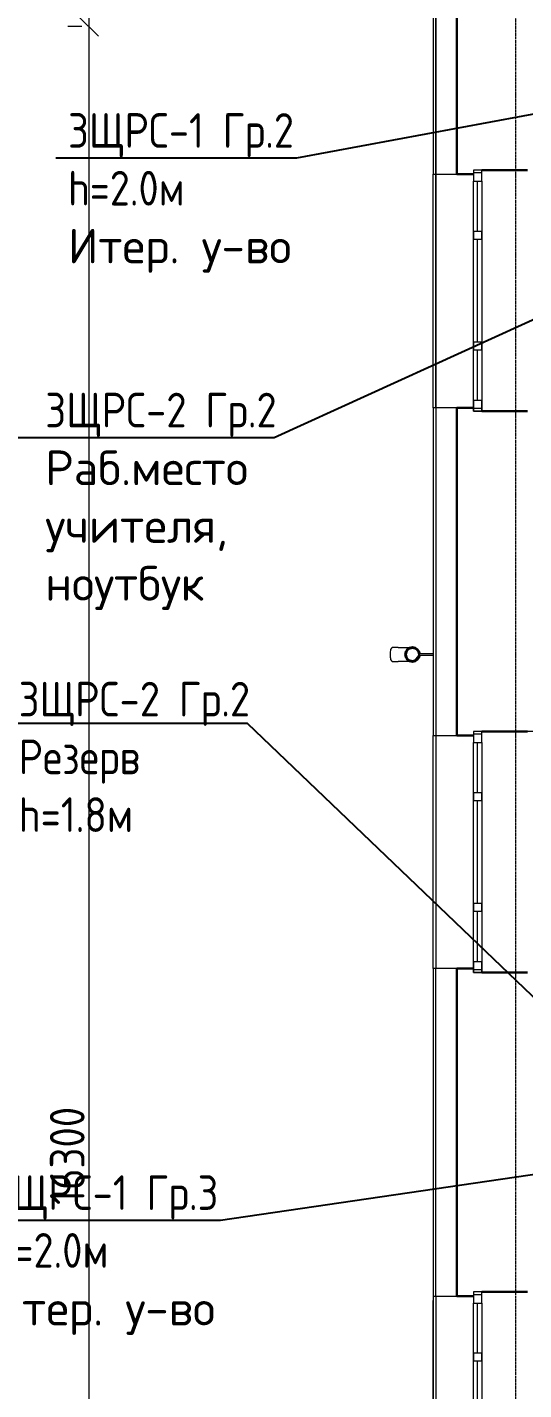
# Model space of a CAD drawing. Header units: millimetres. Extents: x -32 to 417638015, y -35 to 175284279.
# Drawn here: x 417121871 to 417125455, y 175258407 to 175268239 of the extents above; entities that cross this region are included whole.
import ezdxf
from ezdxf import colors
from ezdxf.entities.mleader import LeaderData, LeaderLine
from ezdxf.math import Vec2, Vec3

# ---------------------------------------------------------------- set-up
doc = ezdxf.new("R2010")
doc.units = ezdxf.units.MM
doc.linetypes.add('ADSK_Линия сетки', pattern=[25, 20, -2.5, 0, -2.5])
for name, color, linetype, lineweight in [('_ Окна', 7, 'Continuous', 9), ('Обобщенные модели', 7, 'Continuous', 18), ('Окна', 7, 'Continuous', 9), ('Оси', 253, 'Continuous', 9), ('Перекрытие', 7, 'Continuous', 18), ('Размеры', 7, 'Continuous', 9), ('Стены наружные', 7, 'Continuous', 18), ('Стены несущие', 7, 'Continuous', 30), ('Стены отделка', 7, 'Continuous', 30), ('ШТРИХОВКА', 252, 'Continuous', 15)]:
    doc.layers.add(name, color=color, linetype=linetype, lineweight=lineweight)
doc.layers.add('_ЭМ_Надписи', color=7, linetype='Continuous')
doc.styles.add('GOST Common_1', font='GOST_Common.ttf', dxfattribs={"width": 0.9, "height": 250})
doc.styles.add('ЭОМ', font='isocpeur.ttf', dxfattribs={"width": 0.85, "height": 250})
doc.dimstyles.new('ADSK_Основной_2_5_мм', dxfattribs={"dimscale": 304.8, "dimtxt": 251.4287490705518, "dimasz": 0.4639107611548557, "dimexe": 0.4921259842519685, "dimexo": 0.4921259842519685, "dimgap": 0.09842519685039369, "dimtad": 1, "dimrnd": 0.01, "dimdsep": 46, "dimtxsty": 'GOST Common_1', "dimblk1": 'OBLIQUE', "dimblk2": 'OBLIQUE', "dimsah": 1, "dimcen": 0.09, "dimdle": 0.4921259842519685, "dimazin": 2, "dimtfac": 1, "dimtdec": 4, "dimtix": 1, "dimtmove": 0, "dimatfit": 3, "dimfxl": 1, "dimtvp": 1, "dimtolj": 1, "dimtzin": 0, "dimlwd": 20, "dimlwe": 20, "dimarcsym": 2})

# ---------------------------------------------------------------- blocks, each defined once
blk = doc.blocks.new('_Oblique')
at = {"color": 0, "linetype": 'ByBlock', "lineweight": -2}
blk.add_line((-0.5, -0.5), (0.5, 0.5), dxfattribs=at)
blk = doc.blocks.new('*D204')
at = {"layer": 'Defpoints', "color": 0, "transparency": 16777216}
for p in [(-8976.636025933029, 43203.90181029202), (-9076.620924792747, 36703.90181029201), (-8976.636025933029, 36703.90181029201)]:
    blk.add_point(p, dxfattribs=at)
at = {"layer": 'Размеры', "color": 0, "lineweight": 20, "transparency": 16777216}
for p, q in [((-9076.620924792749, 43353.90181029202), (-9076.620924792747, 36553.90181029201)), ((-9126.636025933029, 43203.90181029202), (-9226.620924792749, 43203.90181029202)), ((-9126.636025933029, 36703.90181029201), (-9226.620924792747, 36703.90181029201))]:
    blk.add_line(p, q, dxfattribs=at)
at = {"layer": 'Размеры', "color": 0, "lineweight": 20, "transparency": 16777216, "xscale": 141.4, "yscale": 141.4, "zscale": 141.4}
for p, rotation in [((-9076.620924792749, 43203.90181029202), 90), ((-9076.620924792747, 36703.90181029201), 270)]:
    blk.add_blockref('_Oblique', p, dxfattribs=dict(at, rotation=rotation))
at = {"layer": 'Размеры', "color": 0, "lineweight": 20, "transparency": 16777216, "insert": (-9231.620924792736, 39953.90181029201), "char_height": 250, "width": 756.8431497445762, "attachment_point": 5, "rotation": 90, "style": 'GOST Common_1'}
blk.add_mtext('\\A1;6500', dxfattribs=at)
blk = doc.blocks.new('*D205')
at = {"layer": 'Defpoints', "color": 0, "transparency": 16777216}
for p in [(-8976.636025933029, 36703.90181029201), (-9076.620924792805, 20403.90181029199), (-8976.636025933087, 20403.90181029199)]:
    blk.add_point(p, dxfattribs=at)
at = {"layer": 'Размеры', "color": 0, "lineweight": 20, "transparency": 16777216}
for p, q in [((-9076.62092479281, 36853.90181029201), (-9076.620924792805, 20253.90181029199)), ((-9126.636025933029, 36703.90181029201), (-9226.62092479281, 36703.90181029201)), ((-9126.636025933087, 20403.90181029199), (-9226.620924792805, 20403.90181029199))]:
    blk.add_line(p, q, dxfattribs=at)
at = {"layer": 'Размеры', "color": 0, "lineweight": 20, "transparency": 16777216, "xscale": 141.4, "yscale": 141.4, "zscale": 141.4}
for p, rotation in [((-9076.62092479281, 36703.90181029201), 90), ((-9076.620924792805, 20403.90181029199), 270)]:
    blk.add_blockref('_Oblique', p, dxfattribs=dict(at, rotation=rotation))
at = {"layer": 'Размеры', "color": 0, "lineweight": 20, "transparency": 16777216, "insert": (-9231.620924792798, 28553.901810292), "char_height": 250, "width": 889.8020814564612, "attachment_point": 5, "rotation": 90, "style": 'GOST Common_1'}
blk.add_mtext('\\A1;16300', dxfattribs=at)
blk = doc.blocks.new('План 3 этажа')
at = {"layer": 'Обобщенные модели', "lineweight": 9}
h = blk.add_hatch(dxfattribs=at)
h.set_pattern_fill('FP_19', color=8, angle=90.00000000000007, style=0, pattern_type=2)
h.set_pattern_definition([(45.00000000000006, (507.3429980707451, 158.9014888272941), (-106.0660171779823, 106.066017177982), [])])
h.paths.add_polyline_path([(-6729.318955231468, 32123.58809321813), (-6709.270511836346, 32133.24291470382), (-6695.396558534162, 32150.64030187135), (-6690.445001929284, 32172.33448882723), (-6695.396558534163, 32194.02867578311), (-6709.270511836351, 32211.42606295064), (-6729.318955231468, 32221.08088443632), (-6751.571048627101, 32221.08088443632), (-6771.619492022221, 32211.42606295063), (-6785.493445324403, 32194.02867578311), (-6790.445001929284, 32172.33448882723), (-6785.493445324404, 32150.64030187134), (-6771.619492022221, 32133.24291470383), (-6751.5710486271, 32123.58809321813)])
at = {"layer": '_ Окна', "color": 8, "lineweight": 18}
for p, q in [((-6240.445001930289, 35667.15529241607), (-6300.445001930289, 35667.15529241607)), ((-6300.445001930289, 35667.15529241607), (-6300.445001930289, 35587.15529241607)), ((-6240.445001930289, 35587.15529241607), (-6240.445001930289, 35667.15529241607)), ((-6300.445001930289, 35587.15529241607), (-6240.445001930289, 35587.15529241607)), ((-6300.445001930288, 35227.15529241607), (-6240.445001930288, 35227.15529241607)), ((-6300.445001930288, 35167.15529241607), (-6300.445001930288, 35227.15529241607)), ((-6240.445001930288, 35227.15529241607), (-6240.445001930288, 35167.15529241607)), ((-6240.445001930288, 35167.15529241607), (-6300.445001930288, 35167.15529241607)), ((-6300.445001930285, 34427.15529241607), (-6240.445001930285, 34427.15529241607)), ((-6300.445001930285, 34367.15529241607), (-6300.445001930285, 34427.15529241607)), ((-6240.445001930285, 34427.15529241607), (-6240.445001930285, 34367.15529241607)), ((-6240.445001930285, 34367.15529241607), (-6300.445001930285, 34367.15529241607)), ((-6300.445001930283, 34007.15529241607), (-6240.445001930283, 34007.15529241607)), ((-6300.445001930283, 33927.15529241607), (-6300.445001930283, 34007.15529241607)), ((-6240.445001930283, 33927.15529241607), (-6300.445001930283, 33927.15529241607)), ((-6240.445001930283, 34007.15529241607), (-6240.445001930283, 33927.15529241607)), ((-6240.445001930289, 31617.15477020882), (-6300.445001930289, 31617.15477020882)), ((-6300.445001930289, 31617.15477020882), (-6300.445001930289, 31537.15477020882)), ((-6240.445001930289, 31537.15477020882), (-6240.445001930289, 31617.15477020882)), ((-6300.445001930289, 31537.15477020882), (-6240.445001930289, 31537.15477020882)), ((-6300.445001930288, 31177.15477020882), (-6240.445001930288, 31177.15477020882)), ((-6300.445001930288, 31117.15477020882), (-6300.445001930288, 31177.15477020882)), ((-6240.445001930288, 31177.15477020882), (-6240.445001930288, 31117.15477020882)), ((-6240.445001930288, 31117.15477020882), (-6300.445001930288, 31117.15477020882)), ((-6300.445001930285, 30377.15477020882), (-6240.445001930285, 30377.15477020882)), ((-6300.445001930285, 30317.15477020882), (-6300.445001930285, 30377.15477020882)), ((-6240.445001930285, 30317.15477020882), (-6300.445001930285, 30317.15477020882)), ((-6240.445001930285, 30377.15477020882), (-6240.445001930285, 30317.15477020882)), ((-6300.445001930283, 29957.15477020882), (-6240.445001930283, 29957.15477020882)), ((-6300.445001930283, 29877.15477020882), (-6300.445001930283, 29957.15477020882)), ((-6240.445001930283, 29957.15477020882), (-6240.445001930283, 29877.15477020882)), ((-6240.445001930283, 29877.15477020882), (-6300.445001930283, 29877.15477020882)), ((-6240.445001930231, 27572.15817047492), (-6300.445001930231, 27572.15817047492)), ((-6300.445001930231, 27572.15817047492), (-6300.445001930231, 27492.15817047492)), ((-6240.445001930231, 27492.15817047492), (-6240.445001930231, 27572.15817047492)), ((-6300.445001930231, 27492.15817047492), (-6240.445001930231, 27492.15817047492)), ((-6300.445001930229, 27132.15817047492), (-6240.445001930229, 27132.15817047492)), ((-6300.445001930229, 27072.15817047492), (-6300.445001930229, 27132.15817047492)), ((-6240.445001930229, 27072.15817047492), (-6300.445001930229, 27072.15817047492)), ((-6240.445001930229, 27132.15817047492), (-6240.445001930229, 27072.15817047492))]:
    blk.add_line(p, q, dxfattribs=at)
at = {"layer": '_ Окна', "color": 8}
for p, q in [((-6240.445001930289, 35647.15529241607), (-6300.445001930289, 35647.15529241607)), ((-6270.445001930269, 35227.15529241607), (-6270.445001930269, 35587.15529241607)), ((-6270.445001930269, 34427.15529241607), (-6270.445001930269, 35167.15529241607)), ((-6270.445001930268, 34007.15529241607), (-6270.445001930269, 34367.15529241607)), ((-6240.445001930283, 33947.15529241607), (-6300.445001930283, 33947.15529241607)), ((-6240.445001930289, 31597.15477020882), (-6300.445001930289, 31597.15477020882)), ((-6270.445001930269, 31177.15477020882), (-6270.445001930269, 31537.15477020882)), ((-6270.445001930269, 30377.15477020882), (-6270.445001930269, 31117.15477020882)), ((-6270.445001930268, 29957.15477020881), (-6270.445001930269, 30317.15477020881)), ((-6240.445001930283, 29897.15477020882), (-6300.445001930283, 29897.15477020882)), ((-6240.445001930231, 27552.15817047492), (-6300.445001930231, 27552.15817047492)), ((-6270.44500193021, 27132.15817047492), (-6270.44500193021, 27492.15817047492)), ((-6270.44500193021, 26332.15817047492), (-6270.44500193021, 27072.15817047492))]:
    blk.add_line(p, q, dxfattribs=at)
at = {"layer": 'Обобщенные модели', "color": 8}
for p, q in [((-6844.092452773065, 32222.33448882731), (-6886.596589744134, 32222.33448882731)), ((-6590.445001929294, 32177.33448882731), (-6689.586219301214, 32177.33448882731)), ((-6689.586219301214, 32167.33448882731), (-6590.445001929294, 32167.33448882731)), ((-6886.596589744134, 32122.33448882731), (-6844.092452773065, 32122.33448882731))]:
    blk.add_line(p, q, dxfattribs=at)
at = {"layer": 'Обобщенные модели', "color": 8, "flags": 128}
for points in [[(-6844.092452773065, 32222.33448882731), (-6838.424712339305, 32222.33448882731), (-6832.840193271822, 32222.33448882731), (-6827.347829609818, 32222.33448882731), (-6821.956407963514, 32222.33448882731), (-6816.674553457434, 32222.33448882731), (-6811.510715932053, 32222.33448882731), (-6806.473156425851, 32222.33448882731), (-6801.569933959418, 32222.33448882731), (-6796.808892642731, 32222.33448882731), (-6792.197649126265, 32222.33448882731), (-6787.743580415968, 32222.33448882731), (-6783.453812071622, 32222.33448882731), (-6779.33520680748, 32222.33448882731), (-6775.394353513373, 32222.33448882731), (-6771.637556713903, 32222.33448882731), (-6768.070826482542, 32222.33448882731), (-6764.699868826797, 32222.33448882731), (-6761.530076559816, 32222.33448882731), (-6758.566520673044, 32222.33448882731), (-6755.813942223706, 32222.33448882731), (-6753.461871493994, 32222.33448882731)], [(-6753.461871494002, 32122.33448882731), (-6754.732252446312, 32122.33448882731), (-6757.395763512413, 32122.33448882731), (-6760.272124977658, 32122.33448882731), (-6763.356735277293, 32122.33448882731), (-6766.644659692854, 32122.33448882731), (-6770.130638246663, 32122.33448882731), (-6773.809094116667, 32122.33448882731), (-6777.674142558171, 32122.33448882731), (-6781.719600318171, 32122.33448882731), (-6785.938995527231, 32122.33448882731), (-6790.325578053111, 32122.33448882731), (-6794.872330299519, 32122.33448882731), (-6799.571978432788, 32122.33448882731), (-6804.417004018438, 32122.33448882731), (-6809.399656049086, 32122.33448882731), (-6814.511963344389, 32122.33448882731), (-6819.745747303246, 32122.33448882731), (-6825.092634987799, 32122.33448882731), (-6830.544072518366, 32122.33448882731), (-6836.091338757806, 32122.33448882731), (-6841.725559263489, 32122.33448882731), (-6844.092452773065, 32122.33448882731)]]:
    blk.add_lwpolyline(points, dxfattribs=at)
at = {"layer": 'Обобщенные модели', "color": 8}
for start, end in [(0, 180), (180, 0)]:
    blk.add_arc((-6740.445001929253, 32172.33448882728), 52.00000000000004, start, end, dxfattribs=at)
at = {"layer": 'Обобщенные модели', "color": 8, "lineweight": 40}
for radius, start, end in [(49.99999999999999, 0, 180), (49.99999999999997, 180, 0)]:
    blk.add_arc((-6740.445001929275, 32172.33448882719), radius, start, end, dxfattribs=at)
at = {"layer": 'Обобщенные модели', "color": 8}
for major_axis, ratio, start_param, end_param in [((8.040613248383166e-15, -50), 0.3090169943749482, 3.141592653589792, 4.712388980384689), ((-6.967499847537783e-14, -50.00000000000003), 0.3090169943749481, 4.712388980384695, 6.283185307179597)]:
    blk.add_ellipse((-6886.596589744124, 32172.33448882728), major_axis=major_axis, ratio=ratio, start_param=start_param, end_param=end_param, dxfattribs=at)
at = {"layer": 'Окна', "color": 8}
for p, q in [((-6300.445001930289, 35667.15529241607), (-6300.445001930289, 35587.15529241607)), ((-6240.445001930289, 35667.15529241607), (-6300.445001930289, 35667.15529241607)), ((-6240.445001930289, 35587.15529241607), (-6240.445001930289, 35667.15529241607)), ((-6300.445001930281, 35227.15529241607), (-6300.445001930281, 35587.15529241607)), ((-6240.445001930193, 35587.15529241607), (-6240.445001930193, 35227.15529241607)), ((-6300.445001930288, 35227.15529241607), (-6300.445001930288, 35167.15529241607)), ((-6240.445001930288, 35167.15529241607), (-6240.445001930288, 35227.15529241607)), ((-6300.44500193028, 34427.15529241607), (-6300.445001930281, 35167.15529241607)), ((-6240.445001930193, 35167.15529241607), (-6240.445001930192, 34427.15529241607)), ((-6300.445001930285, 34427.15529241607), (-6300.445001930285, 34367.15529241607)), ((-6240.445001930285, 34367.15529241607), (-6240.445001930285, 34427.15529241607)), ((-6300.44500193028, 34007.15529241607), (-6300.44500193028, 34367.15529241607)), ((-6240.445001930192, 34367.15529241607), (-6240.445001930192, 34007.15529241607)), ((-6300.445001930283, 34007.15529241607), (-6300.445001930283, 33927.15529241607)), ((-6300.445001930283, 33927.15529241607), (-6240.445001930283, 33927.15529241607)), ((-6240.445001930283, 33927.15529241607), (-6240.445001930283, 34007.15529241607)), ((-6300.445001930289, 31617.15477020882), (-6300.445001930289, 31537.15477020882)), ((-6240.445001930289, 31617.15477020882), (-6300.445001930289, 31617.15477020882)), ((-6240.445001930289, 31537.15477020882), (-6240.445001930289, 31617.15477020882)), ((-6300.445001930281, 31177.15477020882), (-6300.445001930281, 31537.15477020882)), ((-6240.445001930193, 31537.15477020882), (-6240.445001930193, 31177.15477020882)), ((-6300.445001930288, 31177.15477020882), (-6300.445001930288, 31117.15477020882)), ((-6240.445001930288, 31117.15477020882), (-6240.445001930288, 31177.15477020882)), ((-6300.44500193028, 30377.15477020882), (-6300.445001930281, 31117.15477020882)), ((-6240.445001930193, 31117.15477020882), (-6240.445001930192, 30377.15477020882)), ((-6300.445001930285, 30377.15477020882), (-6300.445001930285, 30317.15477020882)), ((-6300.44500193028, 29957.15477020881), (-6300.44500193028, 30317.15477020881)), ((-6240.445001930285, 30317.15477020882), (-6240.445001930285, 30377.15477020882)), ((-6240.445001930192, 30317.15477020881), (-6240.445001930192, 29957.15477020881)), ((-6300.445001930283, 29957.15477020882), (-6300.445001930283, 29877.15477020882)), ((-6240.445001930283, 29877.15477020882), (-6240.445001930283, 29957.15477020882)), ((-6300.445001930283, 29877.15477020882), (-6240.445001930283, 29877.15477020882)), ((-6300.445001930231, 27572.15817047492), (-6300.445001930231, 27492.15817047492)), ((-6240.445001930231, 27572.15817047492), (-6300.445001930231, 27572.15817047492)), ((-6240.445001930231, 27492.15817047492), (-6240.445001930231, 27572.15817047492)), ((-6300.445001930223, 27132.15817047492), (-6300.445001930223, 27492.15817047492)), ((-6240.445001930135, 27492.15817047492), (-6240.445001930135, 27132.15817047492)), ((-6300.445001930229, 27132.15817047492), (-6300.445001930229, 27072.15817047492)), ((-6300.445001930222, 26332.15817047492), (-6300.445001930223, 27072.15817047492)), ((-6240.445001930229, 27072.15817047492), (-6240.445001930229, 27132.15817047492)), ((-6240.445001930135, 27072.15817047492), (-6240.445001930134, 26332.15817047492))]:
    blk.add_line(p, q, dxfattribs=at)
at = {"layer": 'Оси', "color": 8, "linetype": 'ADSK_Линия сетки'}
blk.add_line((-5993.091970708105, -3523.687778418595), (-5993.091970708047, 44268.96599885851), dxfattribs=at)
at = {"layer": 'Перекрытие', "color": 8}
blk.add_line((-5830.4450019293, 31616.67477020882), (-6240.445001930231, 31616.67477020882), dxfattribs=at)
at = {"layer": 'Стены наружные', "color": 8}
for p, q in [((-6591.445001929242, 33952.31074348687), (-6591.4450019293, 35606.6729618883)), ((-6591.4450019293, 35606.6729618883), (-6590.4450019293, 35606.6729618883)), ((-6590.4450019293, 33952.15529241607), (-6590.4450019293, 35637.15529241606)), ((-6570.4450019293, 35637.15529241607), (-6570.4450019293, 33952.15529241607)), ((-6570.445001929183, 33952.15529241607), (-6570.445001929183, 35637.15529241606)), ((-6590.445001929242, 33952.31074348687), (-6591.445001929242, 33952.31074348687)), ((-6590.4450019293, 29907.15477020882), (-6590.4450019293, 31587.15477020882)), ((-6570.4450019293, 31587.15477020882), (-6570.4450019293, 29907.15477020882)), ((-6591.445001929242, 29911.67477020882), (-6591.445001929242, 31551.67477020882)), ((-6590.445001929242, 31551.67477020882), (-6591.445001929242, 31551.67477020882)), ((-6591.445001929242, 29911.67477020882), (-6590.445001929242, 29911.67477020882)), ((-6590.4450019293, 27542.15817047491), (-6590.445001929242, 25877.15817047492)), ((-6570.4450019293, 27542.15817047491), (-6570.445001929183, 25877.15817047492)), ((-6591.445001929242, 25870.89621075659), (-6591.445001929242, 27510.89621075659)), ((-6591.445001929242, 27510.89621075659), (-6590.445001929242, 27510.89621075659))]:
    blk.add_line(p, q, dxfattribs=at)
at = {"layer": 'Стены несущие', "color": 8}
for p, q in [((-6420.4450019293, 43503.62571355642), (-6420.4450019293, 35637.15529241606)), ((-6420.445001929183, 35638.15529241606), (-6420.445001929183, 42993.61421203153)), ((-6420.4450019293, 35637.15529241606), (-6300.445001930289, 35637.15529241606)), ((-6240.445001930289, 35667.15529241607), (-5910.4450019293, 35667.15529241607)), ((-6420.4450019293, 31587.15477020882), (-6420.445001929183, 33952.15529241607)), ((-6300.445001930289, 33952.15529241607), (-6420.4450019293, 33952.15529241607)), ((-6420.4450019293, 33952.15529241607), (-6420.4450019293, 31588.15477020882)), ((-5910.4450019293, 33927.15529241606), (-6240.445001930289, 33927.15529241606)), ((-6420.4450019293, 31587.15477020882), (-6300.445001930289, 31587.15477020882)), ((-6240.445001930289, 31617.15477020882), (-5910.4450019293, 31617.15477020882)), ((-6300.445001930231, 29907.15477020882), (-6420.4450019293, 29907.15477020882)), ((-6420.4450019293, 29907.15477020882), (-6420.445001929242, 27542.15817047491)), ((-5910.4450019293, 29877.15477020882), (-6240.445001930289, 29877.15477020882)), ((-6420.445001929242, 27542.15817047491), (-6300.445001930231, 27542.15817047491)), ((-6240.445001930231, 27572.15817047492), (-5910.445001929242, 27572.15817047492))]:
    blk.add_line(p, q, dxfattribs=at)
at = {"layer": 'Стены отделка', "color": 8, "lineweight": 9}
for p, q in [((-6590.4450019293, 43674.77126577494), (-6590.4450019293, 35637.15529241606)), ((-6570.4450019293, 35637.15529241606), (-6570.4450019293, 43654.63649492571)), ((-6570.445001929183, 43654.63649492574), (-6570.445001929183, 35637.15529241606)), ((-6590.4450019293, 35637.15529241606), (-6570.4450019293, 35637.15529241606)), ((-6570.445001929183, 35637.15529241606), (-6420.4450019293, 35637.15529241606)), ((-6420.445001929183, 35637.15529241606), (-6420.445001929183, 35638.15529241606)), ((-6570.4450019293, 33952.15529241606), (-6590.4450019293, 33952.15529241607)), ((-6590.4450019293, 33952.15529241607), (-6590.4450019293, 31587.15477020882)), ((-6420.4450019293, 33952.15529241607), (-6570.445001929183, 33952.15529241607)), ((-6570.445001929183, 33952.15529241607), (-6570.4450019293, 31587.15477020882)), ((-6590.4450019293, 31587.15477020882), (-6420.445001929183, 31587.15477020882)), ((-6590.4450019293, 29907.15477020882), (-6590.4450019293, 27542.15817047491)), ((-6420.445001929183, 29907.15477020882), (-6590.4450019293, 29907.15477020882)), ((-6570.4450019293, 27542.15817047491), (-6570.4450019293, 29907.15477020882)), ((-6590.4450019293, 27542.15817047491), (-6420.445001929183, 27542.15817047491))]:
    blk.add_line(p, q, dxfattribs=at)
at = {"layer": 'Размеры', "color": 8, "lineweight": 20}
for base, p1, p2, override, picture, middle in [((-9076.620924792747, 36703.90181029201), (-8976.636025933025, 43203.901810292), (-8976.636025933025, 36703.90181029199), {"dimpost": '<>', "dimfxl": 6500.000000000007}, '*D204', (-9231.620924792736, 39953.90181029201)), ((-9076.620924792805, 20403.90181029199), (-8976.636025933025, 36703.90181029199), (-8976.636025933083, 20403.90181029199), {"dimpost": '<>', "dimfxl": 16300}, '*D205', (-9231.620924792798, 28553.901810292))]:
    dim = blk.add_linear_dim(base=base, p1=p1, p2=p2, angle=90, dimstyle='ADSK_Основной_2_5_мм', override=override, dxfattribs=at)
    dim.commit()
    dim.dimension.update_dxf_attribs({"geometry": picture, "text_midpoint": middle})

msp = doc.modelspace()

# ---------------------------------------------------------------- block references
at = {"layer": 'ШТРИХОВКА'}
msp.add_blockref('План 3 этажа', (417131391.5839376, 175231540.6631508), dxfattribs=at)

# ---------------------------------------------------------------- leaders
at = {"layer": '_ЭМ_Надписи', "color": 7, "ltscale": 5}
ml = msp.add_multileader_mtext('Standard', dxfattribs=at)
ml.set_content('{\\fGOST Common|b0|i0|c204|p34;\\W0.9;\\C256;3ЩРС-1\\fISOCPEUR|b0|i0|c204|p34;\\W0.85; Гр.2\\Ph=2.0м\\P\\W1;\\C0;Итер. у-во}', color=1, style='ЭОМ')
ml.set_leader_properties()
ml.build(insert=Vec2(0, 0))
ml.multileader.update_dxf_attribs({"text_left_attachment_type": 6, "text_right_attachment_type": 6, "dogleg_length": 0, "arrow_head_size": 200})
ctx = ml.context
ctx.base_point, ctx.char_height, ctx.arrow_head_size, ctx.landing_gap_size, ctx.plane_origin = Vec3(417122165.2635693, 175267294.240752), 250, 200, 0, Vec3(417117155.3684991, 175275692.1007079)
ctx.left_attachment, ctx.right_attachment = 6, 6
notes = []
notes.append((ctx, [(1, (1, 1, 0), (417123815.2635693, 175267294.240752), (-1, 0), 0, [(0, [(417128303.0272769, 175268125.544208)], 0, [])])]))
ctx.mtext.insert, ctx.mtext.width, ctx.mtext.flow_direction = Vec3(417122165.2635693, 175267619.240752), 2879.262652535923, 5
ml = msp.add_multileader_mtext('Standard', dxfattribs=at)
ml.set_content('{\\fGOST Common|b0|i0|c0|p34;\\W0.9;\\C256;3\\fGOST Common|b0|i0|c204|p34;ЩРС\\fGOST Common|b0|i0|c0|p34;-2\\fISOCPEUR|b0|i0|c204|p34;\\W0.85; Гр.2\\P\\W1;\\C0;Раб.место учителя, ноутбук}', color=1, style='ЭОМ')
ml.set_leader_properties()
ml.build(insert=Vec2(0, 0))
ml.multileader.update_dxf_attribs({"text_left_attachment_type": 6, "text_right_attachment_type": 6, "dogleg_length": 0, "arrow_head_size": 200})
ctx = ml.context
ctx.base_point, ctx.char_height, ctx.arrow_head_size, ctx.landing_gap_size, ctx.plane_origin = Vec3(417122001.0620966, 175265276.543628, -64.26463315267222), 250, 200, 0, Vec3(417103742.4289783, 175275082.6862404, -64.26463315267222)
ctx.left_attachment, ctx.right_attachment = 6, 6
notes.append((ctx, [(1, (1, 1, 0), (417123652.3120966, 175265276.543628, -64.26463315267222), (-1, 0), 0, [(0, [(417125938.516046, 175266318.1983047, -64.26463315267222)], 0, [])])]))
ctx.mtext.insert, ctx.mtext.width, ctx.mtext.defined_height, ctx.mtext.flow_direction = Vec3(417122001.0620966, 175265601.543628, -64.26463315267222), 2073.809115969734, 545.6159617257083, 5
ml = msp.add_multileader_mtext('Standard', dxfattribs=at)
ml.set_content('{\\fGOST Common|b0|i0|c204|p34;\\W0.9;\\C256;3ЩРС-2\\fISOCPEUR|b0|i0|c204|p34;\\W0.85; Гр.2 Резерв\\P\\fGOST Common|b0|i0|c0|p34;\\W0.9;h=\\fGOST Common|b0|i0|c204|p34;1\\fGOST Common|b0|i0|c0|p34;.\\fGOST Common|b0|i0|c204|p34;8м}', color=1, style='ЭОМ')
ml.set_leader_properties()
ml.build(insert=Vec2(0, 0))
ml.multileader.update_dxf_attribs({"text_left_attachment_type": 6, "text_right_attachment_type": 6, "dogleg_length": 0, "arrow_head_size": 200})
ctx = ml.context
ctx.base_point, ctx.char_height, ctx.arrow_head_size, ctx.landing_gap_size, ctx.plane_origin = Vec3(417121809.1603905, 175263215.4948701), 250, 200, 0, Vec3(417087050.8701063, 175276499.8626828)
ctx.left_attachment, ctx.right_attachment = 6, 6
notes.append((ctx, [(1, (1, 1, 0), (417123460.4103905, 175263215.4948701), (-1, 0), 0, [(0, [(417126029.6707949, 175260756.3471699)], 0, [])])]))
ctx.mtext.insert, ctx.mtext.width, ctx.mtext.defined_height, ctx.mtext.flow_direction = Vec3(417121809.1603905, 175263515.4948701), 2273.287500041229, 545.6159617257083, 5
ml = msp.add_multileader_mtext('Standard', dxfattribs=at)
ml.set_content('{\\fGOST Common|b0|i0|c204|p34;\\W0.9;\\C256;3ЩРС-1\\fISOCPEUR|b0|i0|c204|p34;\\W0.85; Гр.3\\Ph=2.0м\\P\\W1;\\C0;Итер. у-во}', color=1, style='ЭОМ')
ml.set_leader_properties()
ml.build(insert=Vec2(0, 0))
ml.multileader.update_dxf_attribs({"text_left_attachment_type": 6, "text_right_attachment_type": 6, "dogleg_length": 0, "arrow_head_size": 200})
ctx = ml.context
ctx.base_point, ctx.char_height, ctx.arrow_head_size, ctx.landing_gap_size, ctx.plane_origin = Vec3(417121614.9630129, 175259629.3026041), 250, 200, 0, Vec3(417117355.4762191, 175267959.8402305)
ctx.left_attachment, ctx.right_attachment = 6, 6
notes.append((ctx, [(1, (1, 1, 0), (417123264.9630129, 175259629.3026041), (-1, 0), 0, [(0, [(417128503.1349969, 175260393.2837307)], 0, [])])]))
ctx.mtext.insert, ctx.mtext.width, ctx.mtext.flow_direction = Vec3(417121614.9630129, 175259954.3026041), 2879.262652535923, 5
ml = msp.add_multileader_mtext('Standard', dxfattribs=at)
ml.set_content('{\\fGOST Common|b0|i0|c0|p34;\\W0.9;\\C256;3\\fGOST Common|b0|i0|c204|p34;ЩРС\\fGOST Common|b0|i0|c0|p34;-2\\fISOCPEUR|b0|i0|c204|p34;\\W0.85; Гр.3\\P\\W1;\\C0;Раб.место учителя, ноутбук}', color=1, style='ЭОМ')
ml.set_leader_properties()
ml.build(insert=Vec2(0, 0))
ml.multileader.update_dxf_attribs({"text_left_attachment_type": 6, "text_right_attachment_type": 6, "dogleg_length": 0, "arrow_head_size": 200})
ctx = ml.context
ctx.base_point, ctx.char_height, ctx.arrow_head_size, ctx.landing_gap_size, ctx.plane_origin = Vec3(417121859.2542373, 175257472.7987662, -64.26463315267222), 250, 200, 0, Vec3(417103742.406288, 175267342.0139618, -64.26463315267222)
ctx.left_attachment, ctx.right_attachment = 6, 6
notes.append((ctx, [(1, (1, 1, 0), (417123510.5042373, 175257472.7987662, -64.26463315267222), (-1, 0), 0, [(0, [(417125938.5160459, 175258508.3495861, -64.26463315267222)], 0, [])])]))
ctx.mtext.insert, ctx.mtext.width, ctx.mtext.defined_height, ctx.mtext.flow_direction = Vec3(417121859.2542373, 175257797.7987662, -64.26463315267222), 2073.809115969734, 545.6159617257083, 5
for ctx, leaders in notes:
    for number, flags, end, landing, length, lines in leaders:
        leader = LeaderData()
        leader.index, (leader.has_last_leader_line, leader.has_dogleg_vector, leader.attachment_direction) = number, flags
        leader.last_leader_point, leader.dogleg_vector, leader.dogleg_length = Vec3(end), Vec3(landing), length
        for number, points, colour, breaks in lines:
            line = LeaderLine()
            line.index, line.vertices, line.color, line.breaks = number, Vec3.list(points), colors.encode_raw_color(colour), breaks
            leader.lines.append(line)
        ctx.leaders.append(leader)

doc.saveas('drawing.dxf')
